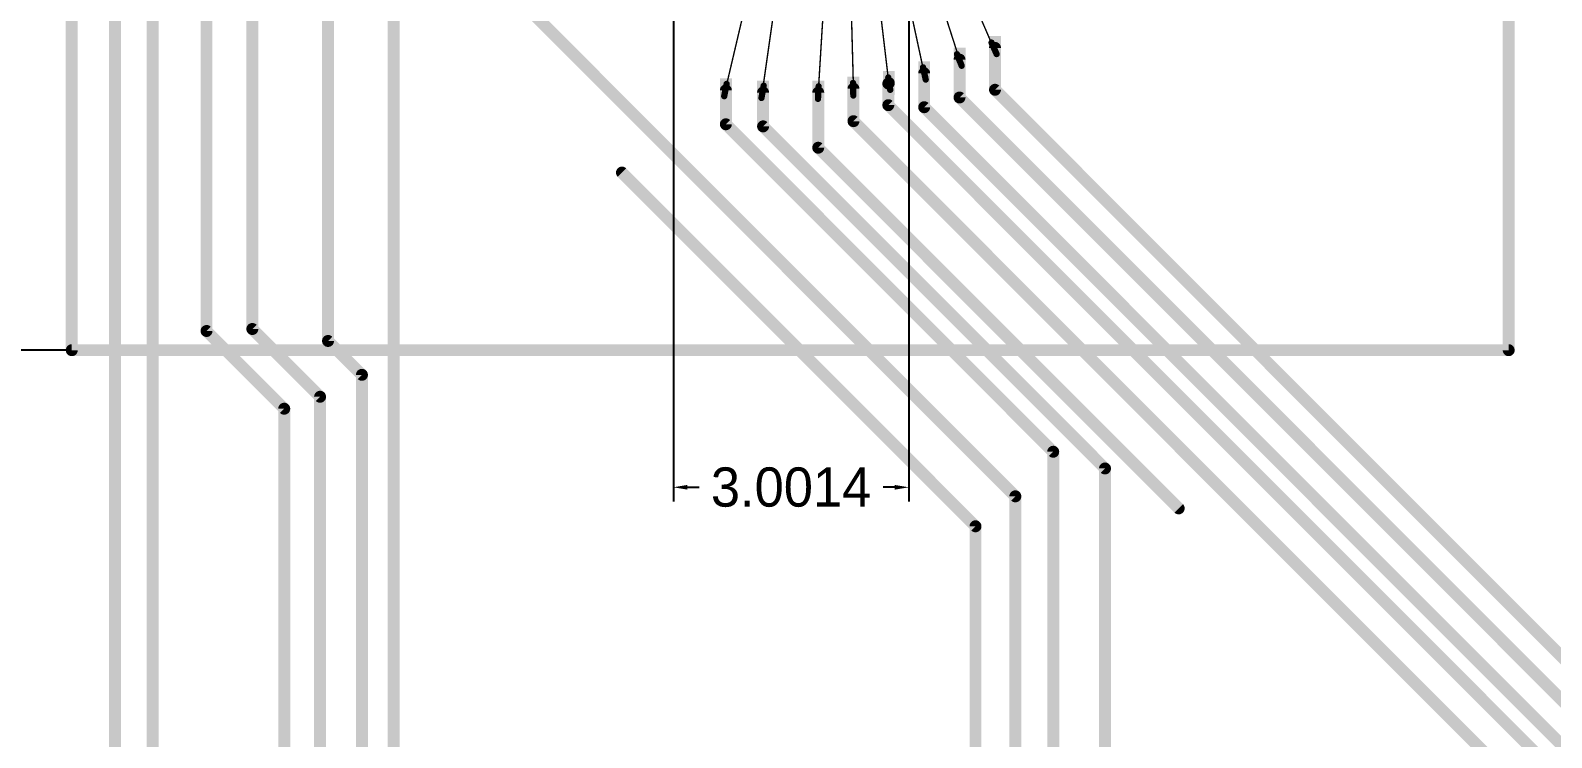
# Model space of a CAD drawing. Extents: x -12 to 108, y -5 to 75.
# Drawn here: x 54.85 to 74.25, y 22 to 31.01 of the extents above; entities that cross this region are included whole.
import ezdxf

# ---------------------------------------------------------------- set-up
doc = ezdxf.new("R2010")
doc.units = 0
doc.header["$MEASUREMENT"] = 0
doc.layers.get('0').update_dxf_attribs({"linetype": 'CONTINUOUS'})
doc.layers.get('Defpoints').update_dxf_attribs({"linetype": 'CONTINUOUS'})
for name, color, linetype in [('1', 12, 'CONTINUOUS'), ('Filler', 250, 'CONTINUOUS'), ('IOs', 250, 'CONTINUOUS'), ('Sbp1', 5, 'CONTINUOUS'), ('Text', 7, 'CONTINUOUS'), ('vdd', 250, 'CONTINUOUS')]:
    doc.layers.add(name, color=color, linetype=linetype)
doc.dimstyles.get("Standard").update_dxf_attribs({"dimtxt": 0.18, "dimasz": 0.18, "dimexe": 0.18, "dimexo": 0.0625, "dimgap": 0.09, "dimtad": 0, "dimtih": 1, "dimtoh": 1, "dimdec": 4, "dimzin": 0, "dimdsep": 46, "dimtxsty": 'Standard', "dimcen": 0.09, "dimadec": 0, "dimazin": 0, "dimtfac": 1, "dimtdec": 4, "dimtofl": 0, "dimtmove": 0, "dimatfit": 3, "dimfxl": 1, "dimtolj": 1, "dimtzin": 0, "dimarcsym": 0})

# ---------------------------------------------------------------- blocks, each defined once
blk = doc.blocks.new('RECT')
blk.add_solid([(-0.5, -0.5), (0.5, -0.5), (-0.5, 0.5), (0.5, 0.5)])
blk = doc.blocks.new('ROUND_19')
at = {"const_width": 0.025}
blk.add_lwpolyline([(-0.0125, 0, 1), (0.0125, 0, 1)], format="xyb", close=True, dxfattribs=at)
blk = doc.blocks.new('*D366')
at = {"layer": 'Defpoints', "color": 0, "linetype": 'Continuous', "transparency": 16777216}
for p in [(63.051, 34.636), (66.053, 34.636), (66.053, 25.186)]:
    blk.add_point(p, dxfattribs=at)
at = {"layer": 'Text', "color": 0, "linetype": 'Continuous', "lineweight": -2, "transparency": 16777216}
for p, q in [((63.051, 34.574), (63.051, 25.006)), ((66.053, 34.574), (66.053, 25.006)), ((63.231, 25.186), (63.379, 25.186)), ((65.873, 25.186), (65.725, 25.186))]:
    blk.add_line(p, q, dxfattribs=at)
at = {"layer": 'Text', "color": 0, "linetype": 'Continuous', "transparency": 16777216}
for points in [[(63.231, 25.216), (63.231, 25.156), (63.051, 25.186)], [(65.873, 25.216), (65.873, 25.156), (66.053, 25.186)]]:
    blk.add_solid(points, dxfattribs=at)
at = {"layer": 'Text', "color": 0, "linetype": 'Continuous', "transparency": 16777216, "insert": (64.552, 25.186), "char_height": 0.5, "attachment_point": 5}
blk.add_mtext('\\A1;3.0014', dxfattribs=at)
blk = doc.blocks.new('*D370')
at = {"layer": 'Defpoints', "color": 0, "linetype": 'Continuous', "transparency": 16777216}
for p in [(55.381, 45.253), (51.963, 26.933), (55.381, 26.933)]:
    blk.add_point(p, dxfattribs=at)
at = {"layer": 'Text', "color": 0, "linetype": 'Continuous', "lineweight": -2, "transparency": 16777216}
for p, q in [((55.319, 45.253), (51.783, 45.253)), ((51.963, 45.073), (51.963, 36.683)), ((51.963, 27.113), (51.963, 35.503)), ((55.319, 26.933), (51.783, 26.933))]:
    blk.add_line(p, q, dxfattribs=at)
at = {"layer": 'Text', "color": 0, "linetype": 'Continuous', "transparency": 16777216}
for points in [[(51.933, 45.073), (51.993, 45.073), (51.963, 45.253)], [(51.933, 27.113), (51.993, 27.113), (51.963, 26.933)]]:
    blk.add_solid(points, dxfattribs=at)
at = {"layer": 'Text', "color": 0, "linetype": 'Continuous', "transparency": 16777216, "insert": (51.963, 36.093), "char_height": 1, "attachment_point": 5}
blk.add_mtext('\\A1;18.3200', dxfattribs=at)

msp = doc.modelspace()

# ---------------------------------------------------------------- linework, layer by layer
at = {"layer": '1', "const_width": 0.1524}
for points in [[(57.0992, 35.9664), (57.0992, 27.178)], [(55.9308, 35.6362), (55.9308, 16.9418)], [(57.6834, 35.1028), (57.6834, 27.2034)], [(58.6486, 27.051), (58.6486, 34.036)], [(67.4116, 25.0708), (59.162, 33.3204)], [(56.4134, 32.9946), (56.4134, 15.0368)], [(59.4868, 31.6992), (59.4868, 18.5674)], [(67.1524, 30.7854), (67.1524, 30.252)], [(66.7, 30.6362), (66.7, 30.1536)], [(66.2492, 30.4616), (66.2492, 30.0298)], [(63.7206, 30.2442), (63.7206, 29.8124)], [(64.1952, 30.2172), (64.1952, 29.7855)], [(64.8984, 30.2156), (64.8984, 29.5134)], [(65.3476, 30.2648), (65.3476, 29.8516)], [(65.7984, 30.3378), (65.792, 30.3314)], [(65.792, 30.3314), (65.792, 30.0559)], [(77.8764, 19.528), (67.1524, 30.252)], [(65.792, 30.0559), (76.3778, 19.4701)], [(76.8858, 19.3932), (66.2492, 30.0298)], [(77.3938, 19.4598), (66.7, 30.1536)], [(67.8942, 25.6388), (63.7206, 29.8124)], [(65.3476, 29.8516), (75.3364, 19.8628)], [(68.5546, 25.4261), (64.1952, 29.7855)], [(64.8984, 29.5134), (69.4944, 24.9174)], [(66.9036, 24.6888), (62.396, 29.1964)], [(58.0898, 26.1874), (57.0992, 27.178)], [(57.6834, 27.2034), (58.547, 26.3398)], [(59.0804, 26.6192), (58.6486, 27.051)], [(59.0804, 26.6192), (59.0804, 17.4498)], [(58.547, 26.3398), (58.547, 15.4432)], [(58.0898, 26.1874), (58.0898, 14.1732)], [(67.8942, 25.6388), (67.8942, 12.2181)], [(68.5546, 25.4261), (68.5546, 11.7856)], [(67.4116, 25.0708), (67.4116, 12.1666)], [(66.9036, 12.192), (66.9036, 24.6888)]]:
    msp.add_lwpolyline(points, dxfattribs=at)
at = {"layer": '1', "const_width": 0.0762}
for points in [[(67.1905, 30.7854, 1), (67.1143, 30.7854)], [(66.7381, 30.6362, 1), (66.6619, 30.6362)], [(66.2873, 30.4616, 1), (66.2111, 30.4616)], [(63.7587, 30.2442, 1), (63.6825, 30.2442)], [(64.2333, 30.2172, 1), (64.1571, 30.2172)], [(64.9365, 30.2156, 1), (64.8603, 30.2156)], [(65.3857, 30.2648, 1), (65.3095, 30.2648)], [(65.8301, 30.3314, 1), (65.7539, 30.3314)], [(65.7651, 30.3583, 1), (65.8189, 30.3045)], [(65.8253, 30.3109, 1), (65.7715, 30.3647)], [(67.1143, 30.252, 1), (67.1905, 30.252)], [(67.1793, 30.2789, 1), (67.1255, 30.2251)], [(65.7539, 30.0559, 1), (65.8301, 30.0559)], [(65.8189, 30.0829, 1), (65.7651, 30.029)], [(66.2111, 30.0298, 1), (66.2873, 30.0298)], [(66.2761, 30.0567, 1), (66.2223, 30.0029)], [(66.6619, 30.1536, 1), (66.7381, 30.1536)], [(66.7269, 30.1805, 1), (66.6731, 30.1267)], [(63.7475, 29.8393, 1), (63.6937, 29.7855)], [(65.3095, 29.8516, 1), (65.3857, 29.8516)], [(65.3745, 29.8785, 1), (65.3207, 29.8247)], [(63.6825, 29.8124, 1), (63.7587, 29.8124)], [(64.1571, 29.7855, 1), (64.2333, 29.7855)], [(64.2221, 29.8125, 1), (64.1683, 29.7586)], [(64.8603, 29.5134, 1), (64.9365, 29.5134)], [(64.9253, 29.5403, 1), (64.8715, 29.4865)], [(62.4229, 29.2234, 1), (62.369, 29.1695)], [(57.0611, 27.178, 1), (57.1373, 27.178)], [(57.1261, 27.2049, 1), (57.0723, 27.1511)], [(57.6453, 27.2034, 1), (57.7215, 27.2034)], [(57.7103, 27.2303, 1), (57.6565, 27.1765)], [(58.6105, 27.051, 1), (58.6867, 27.051)], [(58.6755, 27.0779, 1), (58.6217, 27.0241)], [(59.1185, 26.6192, 1), (59.0423, 26.6192)], [(59.0535, 26.5923, 1), (59.1073, 26.6461)], [(58.5851, 26.3398, 1), (58.5089, 26.3398)], [(58.5201, 26.3129, 1), (58.5739, 26.3667)], [(58.1279, 26.1874, 1), (58.0517, 26.1874)], [(58.0629, 26.1605, 1), (58.1167, 26.2143)], [(67.9323, 25.6388, 1), (67.8561, 25.6388)], [(67.8673, 25.6119, 1), (67.9211, 25.6657)], [(68.5927, 25.4261, 1), (68.5165, 25.4261)], [(68.5277, 25.3992, 1), (68.5815, 25.4531)], [(67.4497, 25.0708, 1), (67.3735, 25.0708)], [(67.3847, 25.0439, 1), (67.4385, 25.0977)], [(69.4675, 24.8905, 1), (69.5213, 24.9443)], [(66.9417, 24.6888, 1), (66.8655, 24.6888)], [(66.8767, 24.6619, 1), (66.9305, 24.7157)]]:
    msp.add_lwpolyline(points, format="xyb", dxfattribs=at)
at = {"layer": 'Filler', "const_width": 0.1524}
for points in [[(55.3814, 45.2534), (55.3814, 26.9334)], [(73.7014, 26.9334), (73.7014, 45.2534)], [(55.3814, 26.9334), (73.7014, 26.9334)]]:
    msp.add_lwpolyline(points, dxfattribs=at)
at = {"layer": 'Filler', "const_width": 0.0762}
for points in [[(55.3814, 26.9715, 1), (55.3814, 26.8953)], [(55.3433, 26.9334, 1), (55.4195, 26.9334)], [(73.6633, 26.9334, 1), (73.7395, 26.9334)], [(73.7014, 26.8953, 1), (73.7014, 26.9715)]]:
    msp.add_lwpolyline(points, format="xyb", dxfattribs=at)
at = {"layer": 'IOs', "transparency": 33554687, "const_width": 0.01778}
for points in [[(64.8984, 30.2156), (65.17564, 34.73329)], [(65.3476, 30.2648), (65.22622, 34.73329)], [(65.7984, 30.3378), (65.27679, 34.73329)], [(66.2492, 30.4616), (65.32736, 34.73329)], [(66.7, 30.6362), (65.37793, 34.73329)], [(67.13366, 30.7854), (65.4285, 34.73329)]]:
    msp.add_lwpolyline(points, dxfattribs=at)
at = {"layer": 'Sbp1', "const_width": 0.08}
for points in [[(67.10815, 30.85307), (67.17248, 30.70708)], [(66.6673, 30.7055), (66.72733, 30.55769)], [(66.23446, 30.53761), (66.26872, 30.38179)], [(63.73036, 30.32658), (63.69967, 30.17002)], [(64.20313, 30.30394), (64.17426, 30.14703)], [(64.90342, 30.29504), (64.89517, 30.13571)], [(65.34233, 30.3387), (65.3457, 30.17919)], [(65.79149, 30.40873), (65.81616, 30.25111)]]:
    msp.add_lwpolyline(points, dxfattribs=at)
at = {"layer": 'vdd', "transparency": 33554687, "const_width": 0.01778}
for points in [[(64.76802, 34.72786), (63.71423, 30.24834)], [(64.82767, 34.72051), (64.18794, 30.241)]]:
    msp.add_lwpolyline(points, dxfattribs=at)

# ---------------------------------------------------------------- block references
at = {"layer": '1', "xscale": 0.3048, "yscale": 0.1524, "rotation": 270}
for p in [(67.1524, 30.7854), (66.7, 30.6362), (65.7984, 30.3378), (66.2492, 30.4616), (63.7206, 30.2442), (64.1952, 30.2172), (64.8984, 30.2156), (65.3476, 30.2648)]:
    msp.add_blockref('RECT', p, dxfattribs=at)
at = {"layer": 'Sbp1', "xscale": 1.600000000000001, "yscale": 1.600000000000001, "zscale": 1.600000000000001}
for p, rotation in [((67.10815, 30.85307), 254.5053699967128), ((66.6673, 30.7055), 252.8256579248075), ((67.17248, 30.70708), 254.5053699967128), ((65.79149, 30.40873), 239.6170175317836), ((66.23446, 30.53761), 243.1233756434479), ((66.72733, 30.55769), 252.8256579248075), ((63.73036, 30.32658), 219.63261773914), ((64.20313, 30.30394), 220.2970796761707), ((64.90342, 30.29504), 227.7571990301775), ((65.34233, 30.3387), 231.9339087708959), ((65.81616, 30.25111), 239.6170175317836), ((66.26872, 30.38179), 243.1233756434479), ((63.69967, 30.17002), 219.63261773914), ((64.17426, 30.14703), 220.2970796761707), ((64.89517, 30.13571), 227.7571990301775), ((65.3457, 30.17919), 231.9339087708959)]:
    msp.add_blockref('ROUND_19', p, dxfattribs=dict(at, rotation=rotation))

# ---------------------------------------------------------------- dimensions: what is measured, and where the dimension line sits
at = {"layer": 'Text', "linetype": 'Continuous'}
dim = msp.add_linear_dim(base=(51.96305, 26.9334), p1=(55.3814, 45.2534), p2=(55.3814, 26.9334), angle=90, dimstyle='Standard', override={"dimtxt": 1}, dxfattribs=at)
dim.commit()
dim.dimension.update_dxf_attribs({"geometry": '*D370', "text_midpoint": (51.96305, 36.0934), "dimtype": 160})
dim = msp.add_linear_dim(base=(66.05279, 25.18633), p1=(63.0514, 34.63601), p2=(66.05279, 34.63601), dimstyle='Standard', override={"dimtxt": 0.5}, dxfattribs=at)
dim.commit()
dim.dimension.update_dxf_attribs({"geometry": '*D366', "text_midpoint": (64.55209, 25.18633)})

doc.saveas('drawing.dxf')
